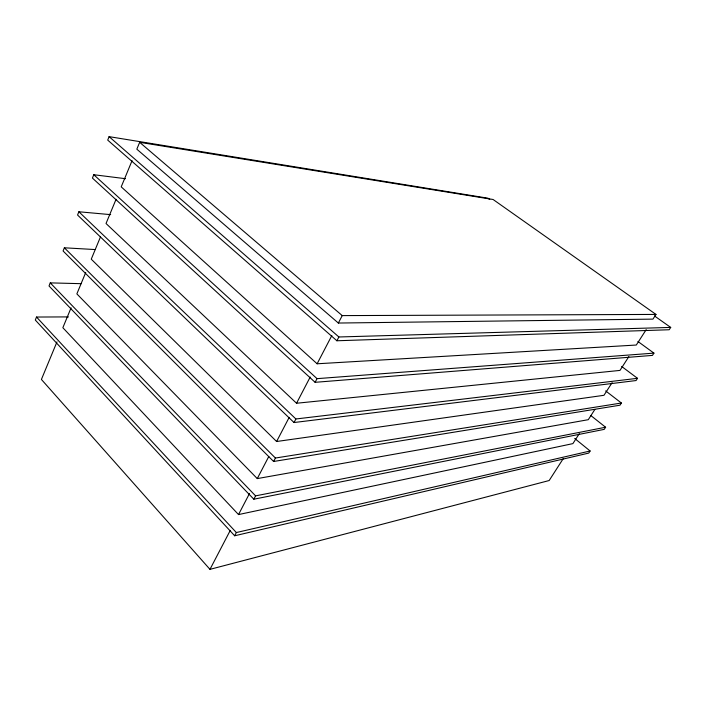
<?xml version="1.0" encoding="UTF-8"?>
<svg xmlns="http://www.w3.org/2000/svg" width="706" height="706" viewBox="0 0 706 706"><rect width="100%" height="100%" fill="white"/><g stroke="black" fill="none" stroke-linecap="round" stroke-linejoin="round"><path stroke-width="1.06" d="M68.456 316.906L36.509 317.038L35.3 320.047L234.666 535.775L588.751 453.084L590.119 450.984L574.702 438.479M81.084 283.68L50.258 282.877L49.014 285.974L253.833 499.204L604.204 429.38L605.607 427.236L590.94 415.64M95.178 249.562L64.37 247.797L63.09 250.983L273.619 461.477L619.974 405.209L621.395 403.02L605.669 390.912M110.648 214.642L78.869 211.765L77.554 215.03L294.031 422.532L636.053 380.552L637.509 378.319L621.651 366.449M125.5 178.706L93.774 174.726L92.424 178.08L315.114 382.317L652.45 355.4L653.933 353.124L637.942 341.483M489.726 199.463L487.925 198.192L109.095 136.646L107.709 140.106L336.903 340.769L669.182 329.746L670.7 327.416L654.497 315.961M56.983 341.872L41.407 379.449L209.973 569.354L549.162 480.53L563.291 458.556M71.068 307.869L62.852 327.708L238.522 514.577L572.901 443.615L579.317 433.643M85.726 272.507L76.857 293.89L257.275 478.597L588.283 419.691L594.823 409.524M100.49 236.872L91.251 259.173L276.602 441.506L603.974 395.298L612.128 382.626M116.075 199.268L106.024 223.502L296.546 403.25L619.974 370.412L628.887 356.556M132.066 160.65L121.211 186.852L317.118 363.784L636.3 345.031L646.211 329.623M139.664 142.321L136.823 149.178L338.35 323.039L652.962 319.121L655.98 314.426L493.106 199.498L139.664 142.321L342.233 315.6L655.98 314.426M209.973 569.354L230.271 530.4M238.522 514.577L249.553 493.406M257.275 478.597L268.827 456.438M276.602 441.506L289.195 417.352M296.546 403.25L310.19 377.066M317.118 363.784L331.846 335.509M338.35 323.039L342.233 315.6M234.666 535.775L236.351 532.545L590.119 450.984M253.833 499.204L255.581 495.868L605.607 427.236M273.619 461.477L275.419 458.035L621.395 403.02M294.031 422.532L295.893 418.985L637.509 378.319M315.114 382.317L317.038 378.654L653.933 353.124M336.903 340.769L338.889 336.974L670.7 327.416M109.095 136.646L338.889 336.974M93.774 174.726L317.038 378.654M78.869 211.765L295.893 418.985M64.37 247.797L275.419 458.035M50.258 282.877L255.581 495.868M36.509 317.038L236.351 532.545"/></g></svg>
